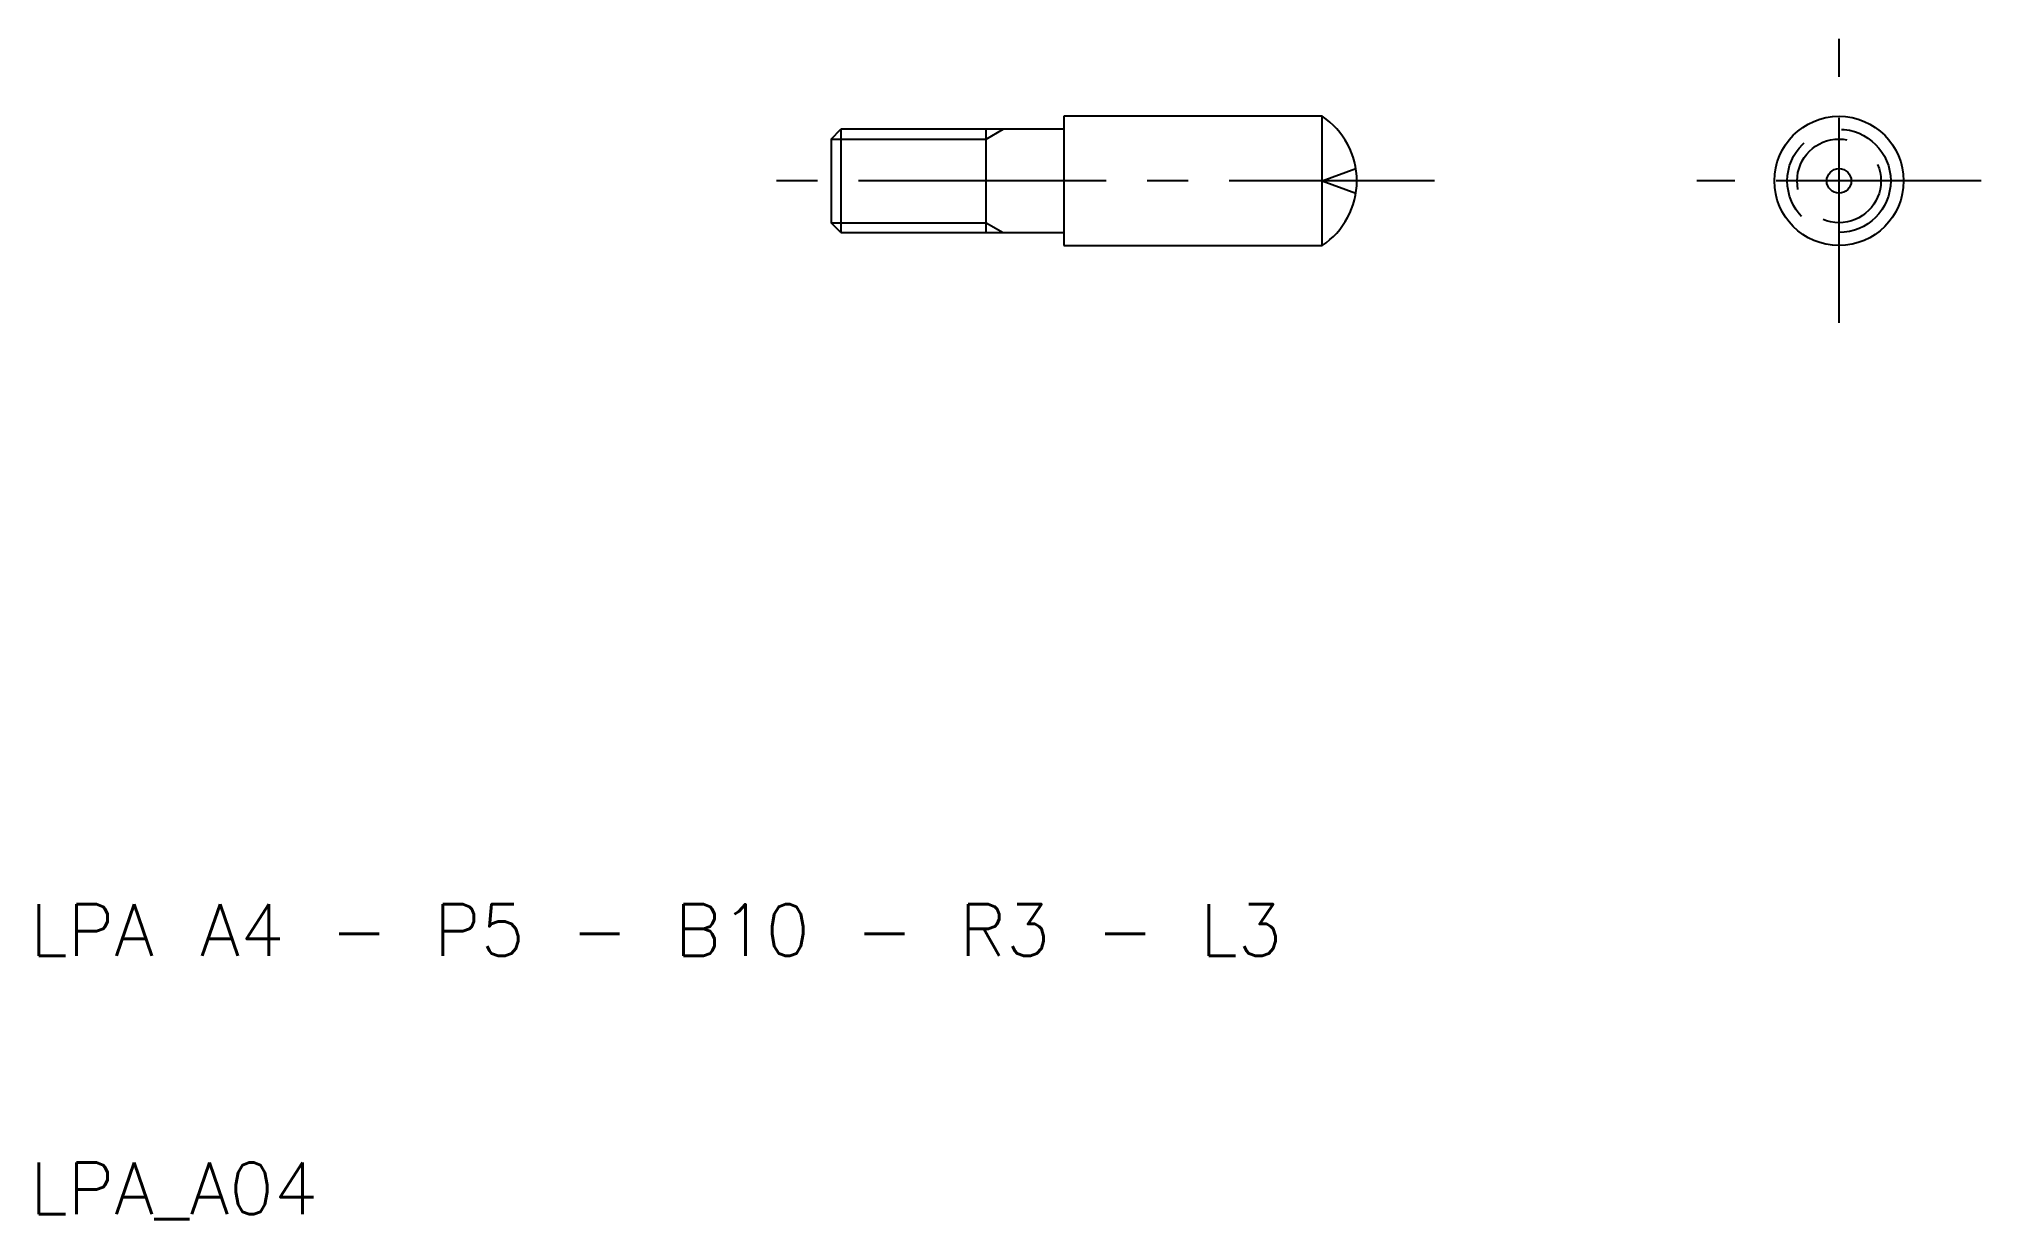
# Model space of a CAD drawing. Extents: x 10.3 to 85.5, y 9.8 to 55.5.
import ezdxf

# ---------------------------------------------------------------- set-up
doc = ezdxf.new("R2010")
doc.units = 0
doc.header["$LTSCALE"] = 0.25
doc.linetypes.add('CENTER', pattern=[50.8, 31.75, -6.35, 6.35, -6.35])
doc.linetypes.add('DASHED', pattern=[19.05, 12.7, -6.35])
doc.layers.get('0').update_dxf_attribs({"linetype": 'CONTINUOUS'})
doc.layers.add('CENTER', color=1, linetype='CENTER')
doc.styles.get("Standard").update_dxf_attribs({"font": 'txt.shx'})

msp = doc.modelspace()

# ---------------------------------------------------------------- linework, layer by layer
for p, q in [((41, 51.621), (41.379, 52)), ((50, 52), (41.379, 52)), ((41.379, 52), (41.379, 48)), ((47, 48), (47, 52)), ((60, 52.5), (50, 52.5)), ((50, 52.5), (50, 47.5)), ((60, 47.5), (60, 52.5)), ((41, 51.621), (41, 48.379)), ((41.379, 48), (41, 48.379)), ((41.379, 48), (50, 48)), ((50, 47.5), (60, 47.5))]:
    msp.add_line(p, q)
at = {"color": 3}
for p, q in [((47, 51.621), (47.656, 52)), ((41, 51.621), (47, 51.621)), ((41, 48.379), (47, 48.379)), ((47, 48.379), (47.656, 48))]:
    msp.add_line(p, q, dxfattribs=at)
at = {"color": 3, "linetype": 'DASHED'}
for q in [(61.304, 50.475), (61.304, 49.525)]:
    msp.add_line((60, 50), q, dxfattribs=at)
for radius in [2.5, 0.475]:
    msp.add_circle((80, 50), radius)
for radius in [2, 1.621]:
    msp.add_circle((80, 50), radius, dxfattribs=at)
msp.add_arc((58.342, 50), 3, 303.55731, 56.44269)
at = {"layer": 'CENTER', "color": 1, "linetype": 'CENTER'}
for p, q in [((80, 44.5), (80, 55.5)), ((50, 50), (38, 50)), ((64.342, 50), (50, 50)), ((85.5, 50), (74.5, 50))]:
    msp.add_line(p, q, dxfattribs=at)

# ---------------------------------------------------------------- texts
for s, p in [('LPA A4 - P5 - B10 - R3 - L3', (10, 20)), ('LPA_A04', (10, 10))]:
    msp.add_text(s, height=2).set_placement(p)

doc.saveas('drawing.dxf')
